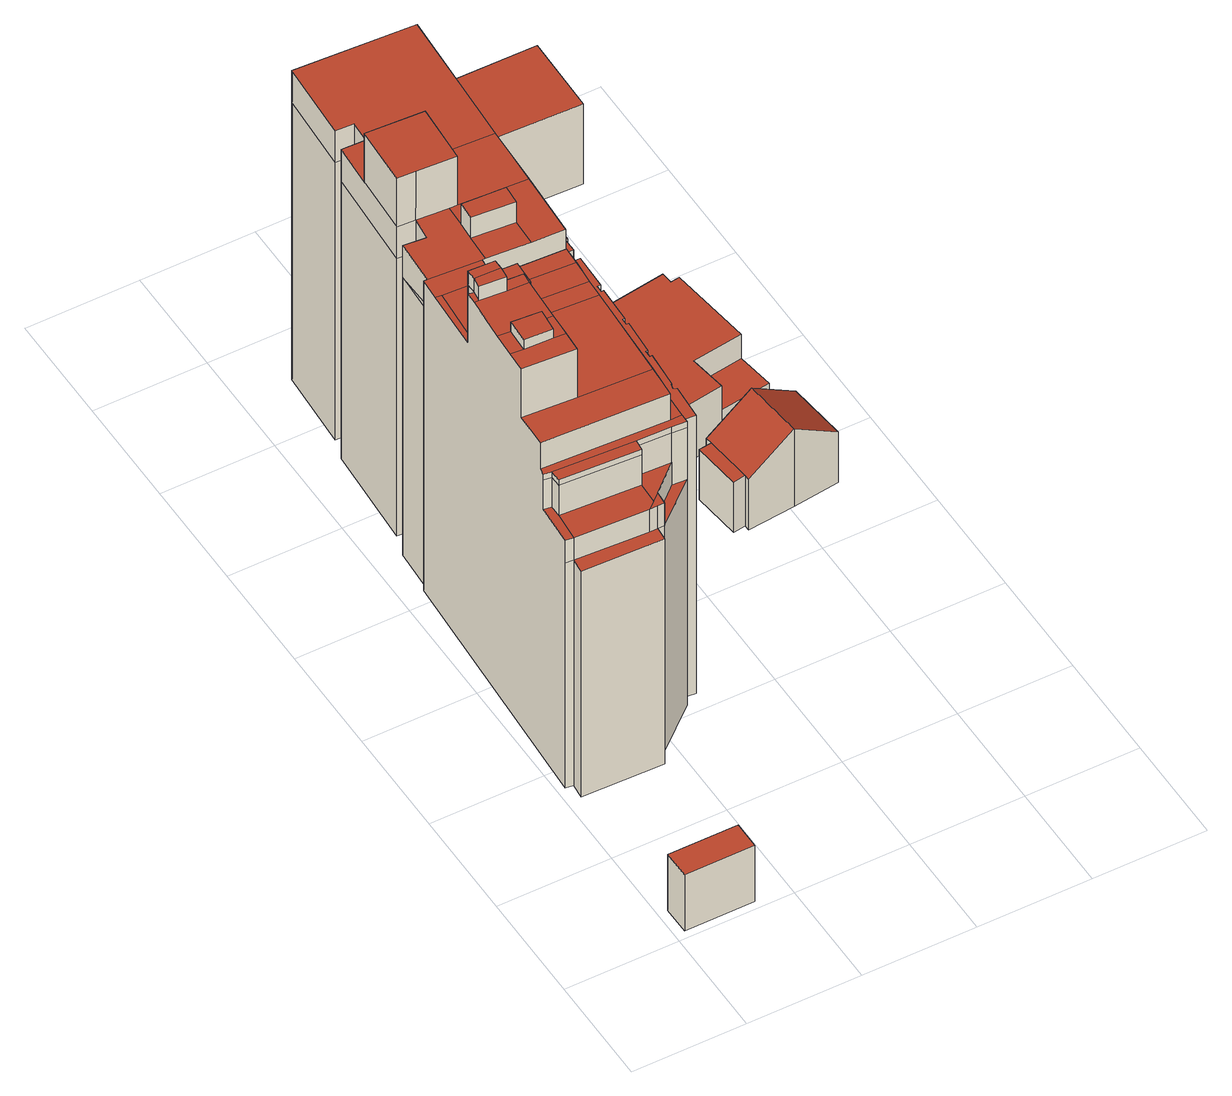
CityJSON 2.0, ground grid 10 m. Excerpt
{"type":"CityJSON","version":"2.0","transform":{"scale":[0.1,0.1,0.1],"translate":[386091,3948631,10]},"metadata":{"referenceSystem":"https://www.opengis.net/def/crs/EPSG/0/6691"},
"CityObjects":{
"building1":{"type":"Building","attributes":{"name":"麹町警察署永田町警備派出所","延べ面積換算係数":"1","大字・町コード":"46","町・丁目コード":"2","13+区市町村コード+大字・町コード+町・丁目コード":"13101046002","class":"3001","usage":"421","measuredHeight":6,"storeysAboveGround":2,"storeysBelowGround":0,"RiverFloodingRiskAttribute.description":"10","RiverFloodingRiskAttribute.rank":"1","RiverFloodingRiskAttribute.depth":0.12,"RiverFloodingRiskAttribute.adminType":"2","RiverFloodingRiskAttribute.scale":"2","BuildingDetailAttribute.buildingRoofEdgeArea":29.96,"BuildingDetailAttribute.fireproofStructureType":"1002","BuildingDetailAttribute.urbanPlanType":"21","BuildingDetailAttribute.areaClassificationType":"22","BuildingDetailAttribute.districtsAndZonesType":"10","BuildingDetailAttribute.landUseType":"214","BuildingDetailAttribute.detailedUsage":"1110","BuildingDetailAttribute.specifiedBuildingCoverageRate":80,"BuildingDetailAttribute.specifiedFloorAreaRate":500,"BuildingDetailAttribute.surveyYear":2021,"BuildingIDAttribute.prefecture":"13","BuildingIDAttribute.city":"13101"},"address":[{"country":"日本","locality":"東京都千代田区永田町二丁目"}],"geometry":[{"type":"Solid","lod":"2","boundaries":[[[[0,1,2,3]],[[4,5,6,7]],[[2,5,4,3]],[[1,6,5,2]],[[3,4,7,0]],[[0,7,6,1]]]],"semantics":{"surfaces":[{"type":"GroundSurface"},{"type":"RoofSurface"},{"type":"WallSurface"}],"values":[[0,1,2,2,2,2]]}}]},
"building2":{"type":"Building","attributes":{"延べ面積換算係数":"1","大字・町コード":"46","町・丁目コード":"2","13+区市町村コード+大字・町コード+町・丁目コード":"13101046002","class":"3002","usage":"401","measuredHeight":39.9,"storeysAboveGround":10,"storeysBelowGround":1,"RiverFloodingRiskAttribute.description":"10","RiverFloodingRiskAttribute.rank":"1","RiverFloodingRiskAttribute.depth":0.14,"RiverFloodingRiskAttribute.adminType":"2","RiverFloodingRiskAttribute.scale":"2","BuildingDetailAttribute.buildingRoofEdgeArea":587.53,"BuildingDetailAttribute.fireproofStructureType":"1001","BuildingDetailAttribute.urbanPlanType":"21","BuildingDetailAttribute.areaClassificationType":"22","BuildingDetailAttribute.districtsAndZonesType":"10","BuildingDetailAttribute.landUseType":"212","BuildingDetailAttribute.detailedUsage":"1210","BuildingDetailAttribute.specifiedBuildingCoverageRate":80,"BuildingDetailAttribute.specifiedFloorAreaRate":500,"BuildingDetailAttribute.surveyYear":2021,"BuildingIDAttribute.prefecture":"13","BuildingIDAttribute.city":"13101"},"address":[{"country":"日本","locality":"東京都千代田区永田町二丁目"}],"geometry":[{"type":"Solid","lod":"2","boundaries":[[[[8,9,10,11,12,13,14,15,16,17,18,19,20,21,22,23,24,25,26,27,28,29,30,31,32,33,34,35,36,37,38,39,40,41,42,43,44,45,46,47,48,49,50,51,52,53,54,55,56,57,58,59,60,61,62,63,64,65,66,67,68,69,70,71,72,73,74,75]],[[76,77,78,79]],[[80,81,82,83,84]],[[85,86,87,88,89]],[[90,91,92,93]],[[94,95,96,97]],[[98,99,100,101]],[[102,103,104,105]],[[90,106,107,108,109,96,95,91]],[[110,111,112,113,114,115,116,117,118,119,120,121,122,123,124,125,126,127,128,129,130]],[[131,132,133,134]],[[135,136,137,138]],[[105,104,139,140,141,142,143,144,145]],[[146,111,110,147,148]],[[149,150,151,152]],[[153,154,155,156]],[[157,158,159,160,161]],[[162,163,164,165,166]],[[167,168,103,102,169,170]],[[109,108,171,172]],[[159,86,85,173,160]],[[174,175,167,170,176]],[[177,79,78,178,179,180]],[[168,167,175,140,139]],[[181,182,183,184,185]],[[186,187,188,189]],[[190,172,171,191,192]],[[193,194,195,196,197]],[[198,184,183,199,200,145,144]],[[80,84,153,156,201,202,77,76]],[[203,204,205,206,207,208,209,210,211,212,213,214,215,216,217,218,219,220,221,222,223,224,225,226,227,228,229,230,231,232]],[[233,234,136,135]],[[235,236,237,238]],[[106,90,93,199,183,182]],[[178,202,201,179]],[[93,92,94,97,239,200,199]],[[238,237,240,241,98,101,242,243]],[[244,245,246,247]],[[248,161,160,173,249]],[[250,174,176,251,252,253,254,255,256]],[[257,258,83,82]],[[259,253,252,260]],[[229,21,20,230]],[[202,150,149,77]],[[104,134,133,139]],[[261,142,141,262]],[[262,71,70,261]],[[110,40,39,147]],[[60,247,246,61]],[[63,197,196,64]],[[92,189,188,94]],[[263,243,242,264]],[[128,43,42,129]],[[49,48,123,122]],[[158,265,266,159]],[[230,20,19,231]],[[114,57,56,115]],[[148,267,268,146]],[[216,34,33,217]],[[261,70,69,269]],[[267,145,200,268]],[[270,144,143,269]],[[271,255,254,272]],[[273,274,250,256,275]],[[111,235,238,243,263,112]],[[121,50,49,122]],[[182,276,258,257,106]],[[23,22,228,227]],[[195,85,89,277]],[[231,19,18,232]],[[65,195,277,66]],[[147,267,148]],[[268,200,239,236]],[[181,154,276,182]],[[264,157,244,247,263]],[[89,88,278,241,240,192,191,180,179,201,156,155,185,184,198,279,280,67,66,277]],[[275,73,72,273]],[[250,162,166,174]],[[271,74,73,275]],[[245,161,248,246]],[[69,68,281,269]],[[174,166,165,175]],[[153,137,136,154]],[[130,41,40,110]],[[56,55,116,115]],[[276,234,233,258]],[[217,33,32,218]],[[168,132,131,103]],[[258,233,135,83]],[[17,16,204,203]],[[236,239,97,96,109,172,190,237]],[[215,35,34,216]],[[178,151,150,202]],[[244,157,161,245]],[[117,54,53,118]],[[139,133,132,168]],[[272,254,253,259]],[[108,81,80,76,79,177,171]],[[237,190,192,240]],[[205,15,14,206]],[[232,18,17,203]],[[228,22,21,229]],[[275,256,255,271]],[[204,16,15,205]],[[78,152,151,178]],[[118,53,52,119]],[[208,12,11,209]],[[13,12,208,207]],[[265,101,100,266]],[[129,42,41,130]],[[246,248,249,193]],[[251,211,210,10,9,260,252]],[[119,52,51,120]],[[212,38,37,213]],[[86,282,283,87]],[[226,24,23,227]],[[281,270,269]],[[225,25,24,226]],[[223,27,26,224]],[[283,98,241,278]],[[221,29,28,222]],[[169,102,105,145,267,147]],[[112,59,58,113]],[[61,246,193,62]],[[193,249,173,194]],[[107,82,81,108]],[[103,131,134,104]],[[77,149,152,78]],[[64,196,195,65]],[[123,48,47,124]],[[94,188,187,95]],[[214,36,35,215]],[[219,31,30,220]],[[269,143,142,261]],[[222,28,27,223]],[[125,46,45,126]],[[127,44,43,128]],[[157,264,265,158]],[[141,164,163,274]],[[281,68,67,280]],[[84,138,137,153]],[[279,198,144,270]],[[83,135,138,84]],[[206,14,13,207]],[[213,37,36,214]],[[164,141,140,175,165]],[[154,136,234,276]],[[209,11,10,210]],[[159,266,282,86]],[[263,247,60,59,112]],[[194,173,85,195]],[[106,257,82,107]],[[274,163,162,250]],[[211,251,176,170,169,147,212]],[[120,51,50,121]],[[272,75,74,271]],[[91,186,189,92]],[[280,279,270,281]],[[146,268,236,235,111]],[[95,187,186,91]],[[282,99,98,283]],[[264,242,101,265]],[[113,58,57,114]],[[126,45,44,127]],[[171,177,180,191]],[[185,155,154,181]],[[266,100,99,282]],[[116,55,54,117]],[[124,47,46,125]],[[218,32,31,219]],[[87,283,278,88]],[[220,30,29,221]],[[62,193,197,63]],[[224,26,25,225]],[[260,9,8,259]],[[147,39,38,212]],[[259,8,75,272]],[[262,141,274,273]],[[273,72,71,262]]]],"semantics":{"surfaces":[{"type":"GroundSurface"},{"type":"RoofSurface"},{"type":"WallSurface"}],"values":[[0,1,1,1,1,1,1,1,1,1,1,1,1,1,1,1,1,1,1,1,1,1,1,1,1,1,1,1,1,1,1,1,1,1,1,1,1,1,1,1,1,2,2,2,2,2,2,2,2,2,2,2,2,2,2,2,2,2,2,2,2,2,2,2,2,2,2,2,2,2,2,2,2,2,2,2,2,2,2,2,2,2,2,2,2,2,2,2,2,2,2,2,2,2,2,2,2,2,2,2,2,2,2,2,2,2,2,2,2,2,2,2,2,2,2,2,2,2,2,2,2,2,2,2,2,2,2,2,2,2,2,2,2,2,2,2,2,2,2,2,2,2,2,2,2,2,2,2,2,2,2,2,2,2,2,2,2,2,2,2,2,2,2,2,2,2,2,2,2,2,2,2,2,2,2,2,2,2,2]]}}]},
"building3":{"type":"Building","attributes":{"延べ面積換算係数":"1","大字・町コード":"46","町・丁目コード":"2","13+区市町村コード+大字・町コード+町・丁目コード":"13101046002","class":"3001","usage":"411","measuredHeight":8.2,"storeysAboveGround":2,"storeysBelowGround":0,"RiverFloodingRiskAttribute.description":"10","RiverFloodingRiskAttribute.rank":"1","RiverFloodingRiskAttribute.depth":0.1,"RiverFloodingRiskAttribute.adminType":"2","RiverFloodingRiskAttribute.scale":"2","BuildingDetailAttribute.buildingRoofEdgeArea":49,"BuildingDetailAttribute.fireproofStructureType":"1003","BuildingDetailAttribute.urbanPlanType":"21","BuildingDetailAttribute.areaClassificationType":"22","BuildingDetailAttribute.districtsAndZonesType":"10","BuildingDetailAttribute.landUseType":"211","BuildingDetailAttribute.detailedUsage":"1310","BuildingDetailAttribute.specifiedBuildingCoverageRate":80,"BuildingDetailAttribute.specifiedFloorAreaRate":500,"BuildingDetailAttribute.surveyYear":2021,"BuildingIDAttribute.prefecture":"13","BuildingIDAttribute.city":"13101"},"address":[{"country":"日本","locality":"東京都千代田区永田町二丁目"}],"geometry":[{"type":"Solid","lod":"2","boundaries":[[[[284,285,286,287,288,289,290,291,292,293]],[[294,295,296,297]],[[298,299,300,301]],[[296,302,300,299,303,297]],[[290,289,302,296]],[[290,296,295,291]],[[291,295,294,292]],[[285,284,303,299]],[[287,286,298,301]],[[289,288,300,302]],[[284,293,297,303]],[[292,294,297,293]],[[288,287,301,300]],[[286,285,299,298]]]],"semantics":{"surfaces":[{"type":"GroundSurface"},{"type":"RoofSurface"},{"type":"WallSurface"}],"values":[[0,1,1,1,2,2,2,2,2,2,2,2,2,2]]}}]},
"building4":{"type":"Building","attributes":{"延べ面積換算係数":"0.9","大字・町コード":"46","町・丁目コード":"2","13+区市町村コード+大字・町コード+町・丁目コード":"13101046002","class":"3002","usage":"411","measuredHeight":6.1,"storeysAboveGround":2,"storeysBelowGround":0,"RiverFloodingRiskAttribute.description":"10","RiverFloodingRiskAttribute.rank":"1","RiverFloodingRiskAttribute.depth":0.29,"RiverFloodingRiskAttribute.adminType":"2","RiverFloodingRiskAttribute.scale":"2","BuildingDetailAttribute.buildingRoofEdgeArea":108.14,"BuildingDetailAttribute.fireproofStructureType":"1003","BuildingDetailAttribute.urbanPlanType":"21","BuildingDetailAttribute.areaClassificationType":"22","BuildingDetailAttribute.districtsAndZonesType":"10","BuildingDetailAttribute.landUseType":"211","BuildingDetailAttribute.detailedUsage":"1310","BuildingDetailAttribute.specifiedBuildingCoverageRate":80,"BuildingDetailAttribute.specifiedFloorAreaRate":500,"BuildingDetailAttribute.surveyYear":2021,"BuildingIDAttribute.prefecture":"13","BuildingIDAttribute.city":"13101"},"address":[{"country":"日本","locality":"東京都千代田区永田町二丁目"}],"geometry":[{"type":"Solid","lod":"2","boundaries":[[[[304,305,306,307,308,309,310,311,312,313]],[[314,315,316,317]],[[318,319,320,321,322,323,324,325,326,327]],[[305,322,321,306]],[[308,319,318,309]],[[316,326,325,317]],[[309,318,327,326,316,311,310]],[[317,325,324,314]],[[313,314,324,323,304]],[[304,323,322,305]],[[306,321,320,307]],[[311,316,315,312]],[[312,315,314,313]],[[307,320,319,308]]]],"semantics":{"surfaces":[{"type":"GroundSurface"},{"type":"RoofSurface"},{"type":"WallSurface"}],"values":[[0,1,1,2,2,2,2,2,2,2,2,2,2,2]]}}]},
"building5":{"type":"Building","attributes":{"延べ面積換算係数":"1","大字・町コード":"46","町・丁目コード":"2","13+区市町村コード+大字・町コード+町・丁目コード":"13101046002","class":"3001","usage":"411","measuredHeight":8.8,"storeysAboveGround":2,"storeysBelowGround":0,"RiverFloodingRiskAttribute.description":"10","RiverFloodingRiskAttribute.rank":"2","RiverFloodingRiskAttribute.depth":0.57,"RiverFloodingRiskAttribute.adminType":"2","RiverFloodingRiskAttribute.scale":"2","BuildingDetailAttribute.buildingRoofEdgeArea":68.89,"BuildingDetailAttribute.fireproofStructureType":"1002","BuildingDetailAttribute.urbanPlanType":"21","BuildingDetailAttribute.areaClassificationType":"22","BuildingDetailAttribute.districtsAndZonesType":"10","BuildingDetailAttribute.landUseType":"211","BuildingDetailAttribute.detailedUsage":"1310","BuildingDetailAttribute.specifiedBuildingCoverageRate":80,"BuildingDetailAttribute.specifiedFloorAreaRate":500,"BuildingDetailAttribute.surveyYear":2021,"BuildingIDAttribute.prefecture":"13","BuildingIDAttribute.city":"13101"},"address":[{"country":"日本","locality":"東京都千代田区永田町二丁目"}],"geometry":[{"type":"Solid","lod":"2","boundaries":[[[[328,329,330,331]],[[332,333,334,335]],[[331,332,335,328]],[[330,333,332,331]],[[328,335,334,329]],[[329,334,333,330]]]],"semantics":{"surfaces":[{"type":"GroundSurface"},{"type":"RoofSurface"},{"type":"WallSurface"}],"values":[[0,1,2,2,2,2]]}}]}
},
"vertices":[
[70,32,0],[70,7,0],[9,7,0],[9,32,0],[9,32,60],[9,7,60],[70,7,60],[70,32,60],
[42,582,0],[46,653,0],[160,647,0],[160,639,0],[162,639,0],[160,609,0],[158,609,0],[158,603,0],[160,603,0],[159,572,0],[158,572,0],[157,565,0],[159,565,0],[157,535,0],[155,535,0],[155,529,0],[157,529,0],[156,498,0],[154,498,0],[153,491,0],[155,491,0],[154,460,0],[152,460,0],[152,455,0],[154,455,0],[152,425,0],[150,425,0],[150,413,0],[142,413,0],[142,408,0],[139,408,0],[139,406,0],[139,403,0],[150,403,0],[149,371,0],[146,371,0],[146,365,0],[148,365,0],[147,332,0],[145,332,0],[145,326,0],[147,326,0],[145,294,0],[143,294,0],[143,288,0],[145,288,0],[143,255,0],[142,255,0],[141,250,0],[144,249,0],[142,217,0],[130,218,0],[130,210,0],[91,177,0],[85,177,0],[84,165,0],[13,167,0],[14,180,0],[7,181,0],[20,413,0],[23,413,0],[25,453,0],[45,451,0],[47,471,0],[31,472,0],[36,563,0],[57,562,0],[58,581,0],[60,289,384],[50,289,384],[48,269,384],[59,268,384],[62,328,384],[63,338,384],[46,339,384],[44,339,384],[43,329,384],[14,180,266],[16,206,266],[16,216,266],[9,217,266],[7,181,266],[46,355,332],[59,354,332],[61,376,332],[48,377,332],[79,375,332],[78,353,332],[127,350,332],[129,372,332],[16,216,304],[16,206,304],[86,202,304],[87,212,304],[110,407,332],[111,431,332],[73,434,332],[72,410,332],[46,348,332],[46,339,332],[63,338,332],[126,334,332],[139,403,298],[138,387,298],[130,218,298],[142,217,298],[144,249,298],[141,250,298],[142,255,298],[143,255,298],[145,288,298],[143,288,298],[143,294,298],[145,294,298],[147,326,298],[145,326,298],[145,332,298],[147,332,298],[148,365,298],[146,365,298],[146,371,298],[149,371,298],[150,403,298],[111,431,354],[112,448,354],[74,450,354],[73,434,354],[44,339,399],[21,340,399],[20,331,399],[43,329,399],[74,450,332],[75,469,332],[47,471,332],[45,451,332],[25,453,332],[23,413,332],[69,410,332],[67,391,298],[139,406,298],[69,410,298],[50,289,394],[24,291,394],[23,270,394],[48,269,394],[20,331,384],[21,340,384],[16,341,384],[16,331,384],[117,211,266],[87,212,266],[86,202,266],[85,183,266],[92,189,266],[34,525,384],[31,472,384],[47,471,384],[82,469,384],[85,522,384],[113,467,332],[112,448,332],[139,406,332],[142,465,332],[58,250,332],[122,247,332],[78,177,266],[85,522,332],[82,469,332],[144,519,332],[58,250,384],[23,270,384],[12,271,384],[11,253,384],[21,340,332],[21,349,332],[24,393,332],[19,394,332],[16,341,332],[59,354,354],[78,353,354],[79,375,354],[61,376,354],[120,218,332],[11,253,332],[10,223,332],[85,177,242],[78,177,242],[14,180,242],[13,167,242],[84,165,242],[20,413,332],[49,392,332],[67,391,332],[13,292,384],[24,291,384],[159,572,298],[160,603,298],[158,603,298],[158,609,298],[160,609,298],[162,639,298],[160,639,298],[160,647,298],[151,647,298],[139,408,298],[142,408,298],[142,413,298],[150,413,298],[150,425,298],[152,425,298],[154,455,298],[152,455,298],[152,460,298],[154,460,298],[155,491,298],[153,491,298],[154,498,298],[156,498,298],[157,529,298],[155,529,298],[155,535,298],[157,535,298],[159,565,298],[157,565,298],[158,572,298],[44,348,399],[21,349,399],[138,387,304],[129,388,304],[120,218,304],[130,218,304],[129,388,332],[10,223,304],[9,217,304],[117,211,304],[130,210,304],[117,211,242],[92,189,242],[91,177,242],[130,210,242],[91,177,266],[85,177,266],[34,525,332],[151,647,332],[46,653,332],[42,582,332],[58,581,332],[57,562,332],[36,563,332],[46,348,384],[44,348,384],[42,582,298],[46,653,298],[45,451,298],[47,471,298],[130,210,298],[117,211,298],[87,212,298],[86,202,298],[69,410,304],[67,391,304],[25,453,298],[23,413,304],[57,562,298],[58,581,298],[31,472,298],[31,472,332],[36,563,298],[21,349,384],[7,181,242],[9,217,298],[20,413,304],[20,413,298],[23,413,298],[16,206,298],[16,216,298],
[255,396,2],[297,400,2],[338,405,2],[344,352,2],[303,347,2],[261,343,2],[261,348,2],[250,346,2],[245,389,2],[256,390,2],[245,389,56],[250,346,56],[261,348,56],[256,390,56],[338,405,56],[297,400,85],[303,347,85],[344,352,56],[261,343,56],[255,396,56],
[243,424,3],[227,538,3],[227,542,3],[310,554,3],[311,544,3],[319,545,3],[320,537,3],[329,470,3],[334,437,3],[289,431,3],[289,431,38],[334,437,38],[329,470,38],[284,464,38],[319,545,64],[311,544,64],[310,554,64],[227,542,64],[227,538,64],[243,424,64],[289,431,64],[284,464,64],[329,470,64],[320,537,64],
[337,787,3],[336,717,3],[235,720,3],[224,788,3],[224,788,89],[235,720,89],[336,717,89],[337,787,89]
]}
